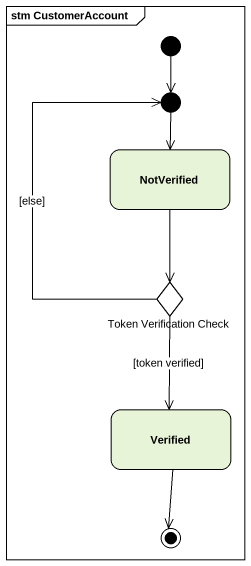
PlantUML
@startuml
mainframe stm CustomerAccount
hide empty description
state junction1 <<choice>>
state NotVerified
state "Token Verification Check" as Token_Verification_Check <<choice>>
state Verified
[*] --> junction1
junction1 --> NotVerified
NotVerified --> Token_Verification_Check
Token_Verification_Check -up-> junction1 : [else]
Token_Verification_Check --> Verified : [token verified]
Verified --> [*]
@enduml
